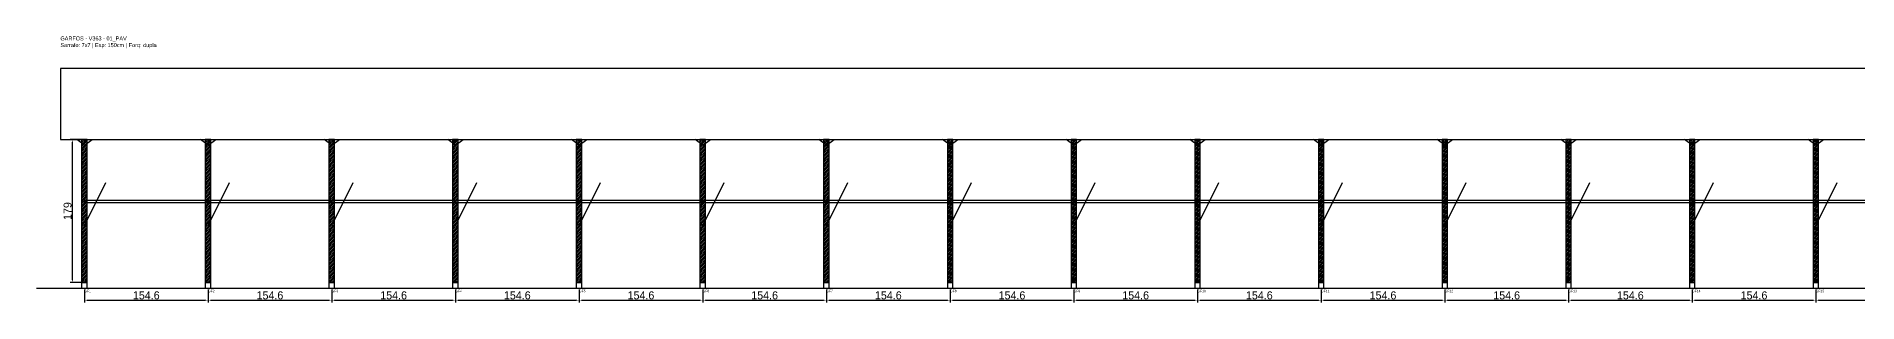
# Model space of a CAD drawing. Header units: metres. Extents: x -30 to 4572, y -25 to 308.
# Drawn here: x -30 to 2246, y -25 to 308 of the extents above; entities that cross this region are included whole.
import ezdxf

# ---------------------------------------------------------------- set-up
doc = ezdxf.new("R2010")
doc.units = ezdxf.units.M
for name, color, linetype in [('BARRA_ANCORAGEM', 1, 'Continuous'), ('COTA', 241, 'Continuous'), ('GARFOS OK', 3, 'Continuous'), ('NOME DA VIGA', 6, 'Continuous'), ('SARR_7x7', 40, 'Continuous'), ('TIRAS REESCORAMENTO', 252, 'Continuous'), ('VIGAS', 3, 'Continuous')]:
    doc.layers.add(name, color=color, linetype=linetype)
doc.dimstyles.new('EZ DXF', dxfattribs={"dimtxt": 10, "dimasz": 3.5, "dimexe": 3, "dimexo": 1.5, "dimgap": 1, "dimtad": 1, "dimdec": 1, "dimdsep": 46, "dimcen": 2.5, "dimazin": 3, "dimtfac": 1, "dimtmove": 0, "dimatfit": 3})

msp = doc.modelspace()

# ---------------------------------------------------------------- hatches: boundary and pattern name
at = {"layer": 'COTA'}
h = msp.add_hatch(dxfattribs=at)
h.set_pattern_fill('ANSI31', scale=0.5)
h.paths.add_polyline_path([(26.5, 0), (33.5, 0), (33.5, 179), (26.5, 179)])
h = msp.add_hatch(dxfattribs=at)
h.set_pattern_fill('ANSI31', scale=0.5)
h.paths.add_polyline_path([(181.06, 0), (188.06, 0), (188.06, 179), (181.06, 179)])
h = msp.add_hatch(dxfattribs=at)
h.set_pattern_fill('ANSI31', scale=0.5)
h.paths.add_polyline_path([(335.61, 0), (342.61, 0), (342.61, 179), (335.61, 179)])
h = msp.add_hatch(dxfattribs=at)
h.set_pattern_fill('ANSI31', scale=0.5)
h.paths.add_polyline_path([(490.17, 0), (497.17, 0), (497.17, 179), (490.17, 179)])
h = msp.add_hatch(dxfattribs=at)
h.set_pattern_fill('ANSI31', scale=0.5)
h.paths.add_polyline_path([(644.73, 0), (651.73, 0), (651.73, 179), (644.73, 179)])
h = msp.add_hatch(dxfattribs=at)
h.set_pattern_fill('ANSI31', scale=0.5)
h.paths.add_polyline_path([(799.28, 0), (806.28, 0), (806.28, 179), (799.28, 179)])
h = msp.add_hatch(dxfattribs=at)
h.set_pattern_fill('ANSI31', scale=0.5)
h.paths.add_polyline_path([(953.84, 0), (960.84, 0), (960.84, 179), (953.84, 179)])
h = msp.add_hatch(dxfattribs=at)
h.set_pattern_fill('ANSI31', scale=0.5)
h.paths.add_polyline_path([(1108.4, 0), (1115.4, 0), (1115.4, 179), (1108.4, 179)])
h = msp.add_hatch(dxfattribs=at)
h.set_pattern_fill('ANSI31', scale=0.5)
h.paths.add_polyline_path([(1262.95, 0), (1269.95, 0), (1269.95, 179), (1262.95, 179)])
h = msp.add_hatch(dxfattribs=at)
h.set_pattern_fill('ANSI31', scale=0.5)
h.paths.add_polyline_path([(1417.51, 0), (1424.51, 0), (1424.51, 179), (1417.51, 179)])
h = msp.add_hatch(dxfattribs=at)
h.set_pattern_fill('ANSI31', scale=0.5)
h.paths.add_polyline_path([(1572.07, 0), (1579.07, 0), (1579.07, 179), (1572.07, 179)])
h = msp.add_hatch(dxfattribs=at)
h.set_pattern_fill('ANSI31', scale=0.5)
h.paths.add_polyline_path([(1726.62, 0), (1733.62, 0), (1733.62, 179), (1726.62, 179)])
h = msp.add_hatch(dxfattribs=at)
h.set_pattern_fill('ANSI31', scale=0.5)
h.paths.add_polyline_path([(1881.18, 0), (1888.18, 0), (1888.18, 179), (1881.18, 179)])
h = msp.add_hatch(dxfattribs=at)
h.set_pattern_fill('ANSI31', scale=0.5)
h.paths.add_polyline_path([(2035.73, 0), (2042.73, 0), (2042.73, 179), (2035.73, 179)])
h = msp.add_hatch(dxfattribs=at)
h.set_pattern_fill('ANSI31', scale=0.5)
h.paths.add_polyline_path([(2190.29, 0), (2197.29, 0), (2197.29, 179), (2190.29, 179)])

# ---------------------------------------------------------------- linework, layer by layer
at = {"layer": 'BARRA_ANCORAGEM'}
for p, q in [((30, 71.6), (56.85, 125.3)), ((184.56, 71.6), (211.41, 125.3)), ((339.11, 71.6), (365.96, 125.3)), ((493.67, 71.6), (520.52, 125.3)), ((648.23, 71.6), (675.08, 125.3)), ((802.78, 71.6), (829.63, 125.3)), ((957.34, 71.6), (984.19, 125.3)), ((1111.9, 71.6), (1138.75, 125.3)), ((1266.45, 71.6), (1293.3, 125.3)), ((1421.01, 71.6), (1447.86, 125.3)), ((1575.57, 71.6), (1602.42, 125.3)), ((1730.12, 71.6), (1756.97, 125.3)), ((1884.68, 71.6), (1911.53, 125.3)), ((2039.23, 71.6), (2066.08, 125.3)), ((2193.79, 71.6), (2220.64, 125.3))]:
    msp.add_line(p, q, dxfattribs=at)
at = {"layer": 'GARFOS OK'}
for p, q in [((30, 172), (20.5, 179)), ((20.5, 179), (39.5, 179)), ((30, 172), (39.5, 179)), ((184.56, 172), (175.06, 179)), ((175.06, 179), (194.06, 179)), ((184.56, 172), (194.06, 179)), ((339.11, 172), (329.61, 179)), ((329.61, 179), (348.61, 179)), ((339.11, 172), (348.61, 179)), ((493.67, 172), (484.17, 179)), ((484.17, 179), (503.17, 179)), ((493.67, 172), (503.17, 179)), ((648.23, 172), (638.73, 179)), ((638.73, 179), (657.73, 179)), ((648.23, 172), (657.73, 179)), ((802.78, 172), (793.28, 179)), ((793.28, 179), (812.28, 179)), ((802.78, 172), (812.28, 179)), ((957.34, 172), (947.84, 179)), ((947.84, 179), (966.84, 179)), ((957.34, 172), (966.84, 179)), ((1111.9, 172), (1102.4, 179)), ((1102.4, 179), (1121.4, 179)), ((1111.9, 172), (1121.4, 179)), ((1266.45, 172), (1256.95, 179)), ((1256.95, 179), (1275.95, 179)), ((1266.45, 172), (1275.95, 179)), ((1421.01, 172), (1411.51, 179)), ((1411.51, 179), (1430.51, 179)), ((1421.01, 172), (1430.51, 179)), ((1575.57, 172), (1566.07, 179)), ((1566.07, 179), (1585.07, 179)), ((1575.57, 172), (1585.07, 179)), ((1730.12, 172), (1720.62, 179)), ((1720.62, 179), (1739.62, 179)), ((1730.12, 172), (1739.62, 179)), ((1884.68, 172), (1875.18, 179)), ((1875.18, 179), (1894.18, 179)), ((1884.68, 172), (1894.18, 179)), ((2039.23, 172), (2029.73, 179)), ((2029.73, 179), (2048.73, 179)), ((2039.23, 172), (2048.73, 179)), ((2193.79, 172), (2184.29, 179)), ((2184.29, 179), (2203.29, 179)), ((2193.79, 172), (2203.29, 179))]:
    msp.add_line(p, q, dxfattribs=at)
at = {"layer": 'GARFOS OK', "linetype": 'CONTINUOUS'}
msp.add_line((-30, -7), (4572.14, -7), dxfattribs=at)
at = {"layer": 'GARFOS OK'}
for points in [[(26.5, 0), (33.5, 0), (33.5, 179), (26.5, 179), (26.5, 0)], [(181.06, 0), (188.06, 0), (188.06, 179), (181.06, 179), (181.06, 0)], [(335.61, 0), (342.61, 0), (342.61, 179), (335.61, 179), (335.61, 0)], [(490.17, 0), (497.17, 0), (497.17, 179), (490.17, 179), (490.17, 0)], [(644.73, 0), (651.73, 0), (651.73, 179), (644.73, 179), (644.73, 0)], [(799.28, 0), (806.28, 0), (806.28, 179), (799.28, 179), (799.28, 0)], [(953.84, 0), (960.84, 0), (960.84, 179), (953.84, 179), (953.84, 0)], [(1108.4, 0), (1115.4, 0), (1115.4, 179), (1108.4, 179), (1108.4, 0)], [(1262.95, 0), (1269.95, 0), (1269.95, 179), (1262.95, 179), (1262.95, 0)], [(1417.51, 0), (1424.51, 0), (1424.51, 179), (1417.51, 179), (1417.51, 0)], [(1572.07, 0), (1579.07, 0), (1579.07, 179), (1572.07, 179), (1572.07, 0)], [(1726.62, 0), (1733.62, 0), (1733.62, 179), (1726.62, 179), (1726.62, 0)], [(1881.18, 0), (1888.18, 0), (1888.18, 179), (1881.18, 179), (1881.18, 0)], [(2035.73, 0), (2042.73, 0), (2042.73, 179), (2035.73, 179), (2035.73, 0)], [(2190.29, 0), (2197.29, 0), (2197.29, 179), (2190.29, 179), (2190.29, 0)]]:
    msp.add_lwpolyline(points, dxfattribs=at)
at = {"layer": 'SARR_7x7'}
for points in [[(26.5, -7), (33.5, -7), (33.5, 0), (26.5, 0), (26.5, -7)], [(181.06, -7), (188.06, -7), (188.06, 0), (181.06, 0), (181.06, -7)], [(335.61, -7), (342.61, -7), (342.61, 0), (335.61, 0), (335.61, -7)], [(490.17, -7), (497.17, -7), (497.17, 0), (490.17, 0), (490.17, -7)], [(644.73, -7), (651.73, -7), (651.73, 0), (644.73, 0), (644.73, -7)], [(799.28, -7), (806.28, -7), (806.28, 0), (799.28, 0), (799.28, -7)], [(953.84, -7), (960.84, -7), (960.84, 0), (953.84, 0), (953.84, -7)], [(1108.4, -7), (1115.4, -7), (1115.4, 0), (1108.4, 0), (1108.4, -7)], [(1262.95, -7), (1269.95, -7), (1269.95, 0), (1262.95, 0), (1262.95, -7)], [(1417.51, -7), (1424.51, -7), (1424.51, 0), (1417.51, 0), (1417.51, -7)], [(1572.07, -7), (1579.07, -7), (1579.07, 0), (1572.07, 0), (1572.07, -7)], [(1726.62, -7), (1733.62, -7), (1733.62, 0), (1726.62, 0), (1726.62, -7)], [(1881.18, -7), (1888.18, -7), (1888.18, 0), (1881.18, 0), (1881.18, -7)], [(2035.73, -7), (2042.73, -7), (2042.73, 0), (2035.73, 0), (2035.73, -7)], [(2190.29, -7), (2197.29, -7), (2197.29, 0), (2190.29, 0), (2190.29, -7)]]:
    msp.add_lwpolyline(points, dxfattribs=at)
at = {"layer": 'TIRAS REESCORAMENTO'}
for points in [[(30, 100), (184.56, 100), (184.56, 102.5), (30, 102.5), (30, 100)], [(184.56, 100), (339.11, 100), (339.11, 102.5), (184.56, 102.5), (184.56, 100)], [(339.11, 100), (493.67, 100), (493.67, 102.5), (339.11, 102.5), (339.11, 100)], [(493.67, 100), (648.23, 100), (648.23, 102.5), (493.67, 102.5), (493.67, 100)], [(648.23, 100), (802.78, 100), (802.78, 102.5), (648.23, 102.5), (648.23, 100)], [(802.78, 100), (957.34, 100), (957.34, 102.5), (802.78, 102.5), (802.78, 100)], [(957.34, 100), (1111.9, 100), (1111.9, 102.5), (957.34, 102.5), (957.34, 100)], [(1111.9, 100), (1266.45, 100), (1266.45, 102.5), (1111.9, 102.5), (1111.9, 100)], [(1266.45, 100), (1421.01, 100), (1421.01, 102.5), (1266.45, 102.5), (1266.45, 100)], [(1421.01, 100), (1575.57, 100), (1575.57, 102.5), (1421.01, 102.5), (1421.01, 100)], [(1575.57, 100), (1730.12, 100), (1730.12, 102.5), (1575.57, 102.5), (1575.57, 100)], [(1730.12, 100), (1884.68, 100), (1884.68, 102.5), (1730.12, 102.5), (1730.12, 100)], [(1884.68, 100), (2039.23, 100), (2039.23, 102.5), (1884.68, 102.5), (1884.68, 100)], [(2039.23, 100), (2193.79, 100), (2193.79, 102.5), (2039.23, 102.5), (2039.23, 100)], [(2193.79, 100), (2348.35, 100), (2348.35, 102.5), (2193.79, 102.5), (2193.79, 100)]]:
    msp.add_lwpolyline(points, dxfattribs=at)
at = {"layer": 'VIGAS'}
msp.add_lwpolyline([(0, 179), (4542.14, 179), (4542.14, 268), (0, 268), (0, 179)], dxfattribs=at)

# ---------------------------------------------------------------- texts
at = {"layer": 'NOME DA VIGA'}
for s, p in [('GF1', (30, -12)), ('GF2', (184.56, -12)), ('GF3', (339.11, -12)), ('GF4', (493.67, -12)), ('GF5', (648.23, -12)), ('GF6', (802.78, -12)), ('GF7', (957.34, -12)), ('GF8', (1111.9, -12)), ('GF9', (1266.45, -12)), ('GF10', (1421.01, -12)), ('GF11', (1575.57, -12)), ('GF12', (1730.12, -12)), ('GF13', (1884.68, -12)), ('GF14', (2039.23, -12)), ('GF15', (2193.79, -12))]:
    msp.add_text(s, height=3, dxfattribs=at).set_placement(p)
at = {"layer": 'NOME DA VIGA', "insert": (0, 293), "char_height": 5, "attachment_point": 7}
msp.add_mtext('GARFOS - V363 - 01_PAV\\PSarrafo: 7x7 | Esp: 150cm | Forq: dupla', dxfattribs=at)

# ---------------------------------------------------------------- dimensions: what is measured, and where the dimension line sits
at = {"layer": 'COTA'}
msp.add_linear_dim(base=(15, 0), p1=(30, 0), p2=(30, 179), angle=90, dimstyle='EZ DXF', dxfattribs=at).render()
for base, p1, p2 in [((30, -22), (30, -7), (184.56, -7)), ((184.5565, -22), (184.5565, -7), (339.113, -7)), ((339.11, -22), (339.11, -7), (493.67, -7)), ((493.67, -22), (493.67, -7), (648.23, -7)), ((648.2261, -22), (648.2261, -7), (802.7826, -7)), ((802.78, -22), (802.78, -7), (957.34, -7)), ((957.34, -22), (957.34, -7), (1111.9, -7)), ((1111.8956, -22), (1111.8956, -7), (1266.4522, -7)), ((1266.45, -22), (1266.45, -7), (1421.01, -7)), ((1421.01, -22), (1421.01, -7), (1575.57, -7)), ((1575.5652, -22), (1575.5652, -7), (1730.1217, -7)), ((1730.12, -22), (1730.12, -7), (1884.68, -7)), ((1884.6783, -22), (1884.6783, -7), (2039.2348, -7)), ((2039.23, -22), (2039.23, -7), (2193.79, -7)), ((2193.79, -22), (2193.79, -7), (2348.35, -7))]:
    msp.add_linear_dim(base=base, p1=p1, p2=p2, dimstyle='EZ DXF', dxfattribs=at).render()

doc.saveas('drawing.dxf')
